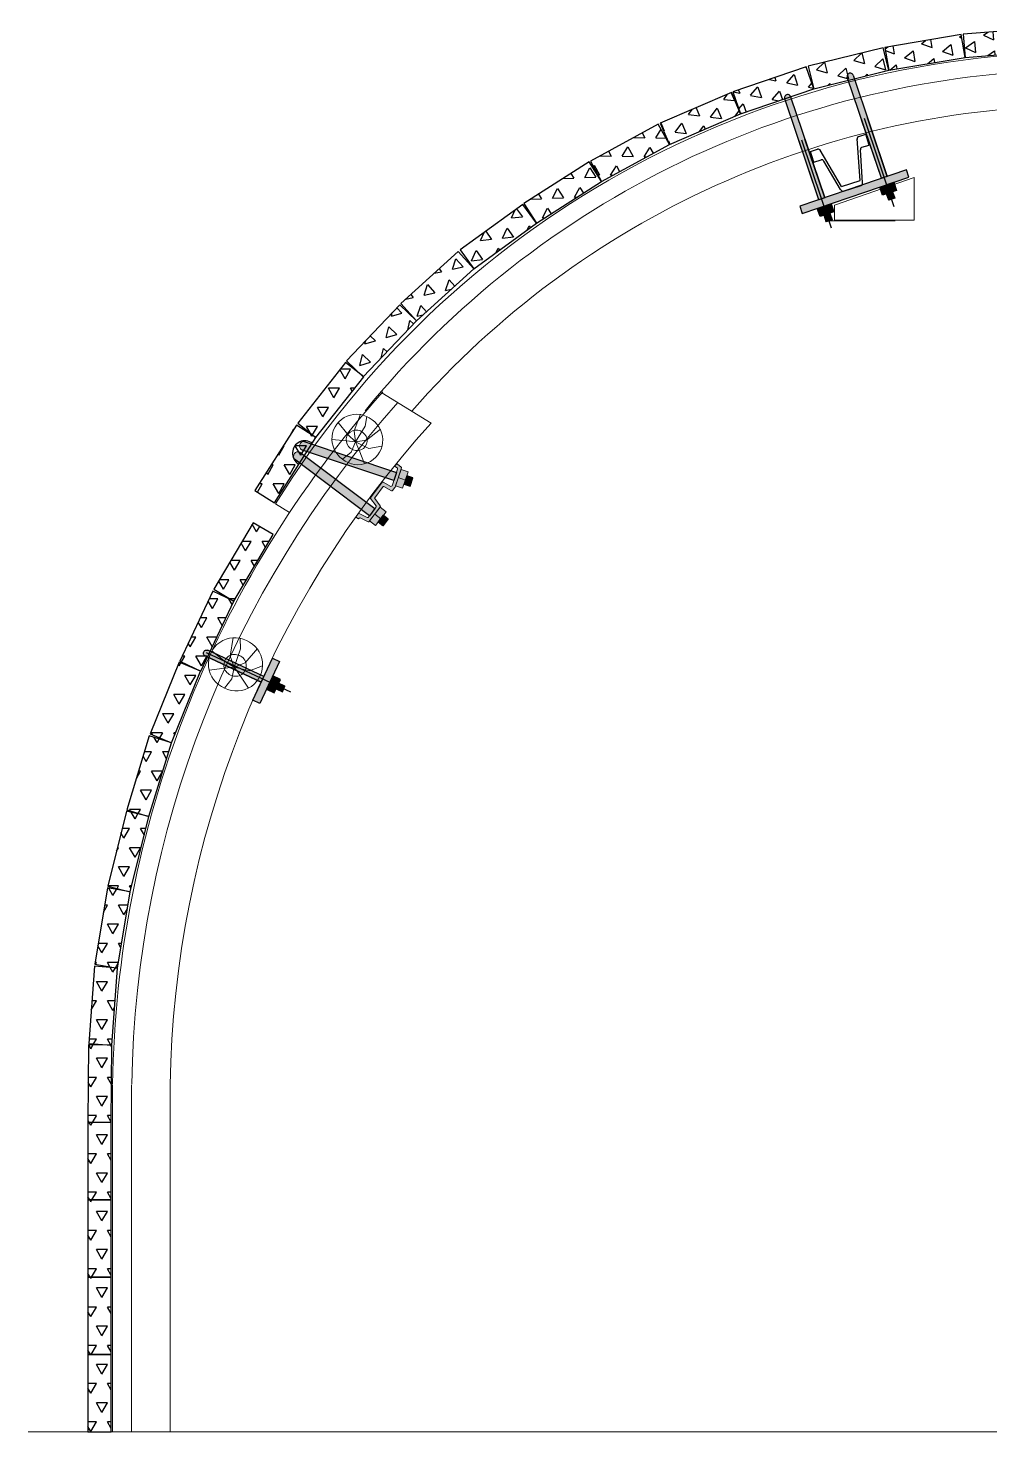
# Model space of a CAD drawing. Header units: millimetres. Extents: x -46762 to 217101, y -107409 to 31524.
# Drawn here: x 184251.1 to 184300.8, y -27831.6 to -27759 of the extents above; entities that cross this region are included whole.
import ezdxf

# ---------------------------------------------------------------- set-up
doc = ezdxf.new("R2010")
doc.units = ezdxf.units.MM
doc.layers.add('АП155', color=130, linetype='Continuous')
pattern_1 = [(120, (186654.622067439, -27572.19743148678), (0.5714997951628101, 0.9898669182628066), [0.5715, -0.5715]), (60.00000000000001, (186654.622067439, -27572.19743148678), (1.14299979516281, 1.182628070139913e-07), [0.5714999999999997, -0.5714999999999997]), (180, (186654.907817439, -27571.70249748679), (-0.5715000000000001, 0.9898667999999999), [0.5715000000000001, -0.5715000000000001])]

# ---------------------------------------------------------------- blocks, each defined once
blk = doc.blocks.new('пзска2')
h = blk.add_hatch(color=9)
edge = h.paths.add_edge_path()
edge.add_line((79387.98750919643, 12480.88038879467), (79626.61282625502, 12400.73938868508))
edge.add_line((79626.61282625502, 12400.73938868508), (79619.42709265536, 12379.46739037297))
edge.add_line((79619.42709265536, 12379.46739037297), (79380.50641894205, 12459.07713288825))
edge.add_arc((79388.0866276481, 12468.66130303135), 12.219487769909, 90.46476017502539, 231.6592020791473, ccw=False)
edge = h.paths.add_edge_path()
edge.add_line((79376.41128150029, 12453.27671080609), (79570.36676375166, 12307.02080642545))
edge.add_line((79570.36676375166, 12307.02080642545), (79556.43053562287, 12288.54982692463))
edge.add_line((79556.43053562287, 12288.54982692463), (79362.53888556157, 12434.86732976127))
edge.add_arc((79372.4885213633, 12441.80124308344), 12.12742373903379, 71.12758126217437, 214.8726875495767, ccw=False)
h = blk.add_hatch(color=9)
edge = h.paths.add_edge_path()
edge.add_arc((79627.66398735114, 12420.72381651853), 1.914105600024586, 52.96569549510618, 133.1878639533618)
edge.add_line((79626.35398748063, 12422.11941695804), (79622.81355695822, 12418.79614233415))
edge.add_arc((79624.12355682859, 12417.40054189431), 1.914105600024586, 133.1878639533618, 232.9656954951062)
edge.add_line((79622.97070427213, 12415.8725591618), (79628.84420245845, 12411.44104481605))
edge.add_arc((79627.69134990202, 12409.91306208345), 1.914105600024586, -18.6650954844352, 52.96569549510622, ccw=False)
edge.add_line((79629.5047839201, 12409.30047959075), (79614.98623600847, 12366.32107847746))
edge.add_arc((79612.22517342953, 12367.25527092905), 2.914821109766541, 257.45859269138043, 341.3069946315402, ccw=False)
edge.add_line((79611.59223424859, 12364.40999939622), (79591.76046854799, 12375.53003915623))
edge.add_arc((79590.82431692723, 12373.86048221169), 1.914105600024586, 60.71984011856469, 142.9656954951062)
edge.add_line((79589.29633419457, 12375.0133347681), (79559.30466016682, 12335.26257932364))
edge.add_arc((79560.83264289954, 12334.10972676726), 1.914105600024586, 142.9656954951062, 217.0077024047578)
edge.add_line((79559.30412506853, 12332.95758376856), (79573.74374478357, 12313.80091985691))
edge.add_arc((79572.21522695292, 12312.64877685838), 1.914105600024586, -37.03430450489378, 37.00770240475782, ccw=False)
edge.add_line((79573.74320968543, 12311.49592430188), (79553.3143543138, 12284.41966196534))
edge.add_arc((79551.78637158129, 12285.5725145218), 1.914105600024586, 243.75876048676588, 322.96569549510616, ccw=False)
edge.add_line((79550.94004681602, 12283.85567596226), (79530.18626878763, 12294.08636202247))
edge.add_arc((79529.28421841265, 12292.60412100991), 1.735146477547994, 58.67647690679077, 148.0479790627951)
edge.add_line((79527.81196128958, 12293.52237601954), (79522.58798516571, 12286.59855452305))
edge.add_arc((79524.1159678984, 12285.44570196656), 1.914105600024586, 142.9656954951062, 232.9656954951062)
edge.add_line((79522.96311534199, 12283.91771923393), (79526.78307217342, 12281.03558784272))
edge.add_arc((79527.93592472986, 12282.56357057532), 1.914105600024586, 232.9656954951062, 322.9656954951062)
edge.add_line((79529.46390746254, 12281.41071801892), (79530.39560312434, 12282.64558094673))
edge.add_arc((79531.92358585686, 12281.49272839027), 1.914105600024586, 63.75876048676588, 142.9656954951062, ccw=False)
edge.add_line((79532.76991062213, 12283.2095669499), (79553.5236886504, 12272.97888088954))
edge.add_arc((79554.44295332953, 12274.3886519282), 1.68300384172545, 236.8929700268868, 329.831485954733)
edge.add_line((79555.8979961485, 12273.54286689265), (79584.53142966857, 12311.49341984757))
edge.add_arc((79583.00344693588, 12312.646272404), 1.914105600024586, 322.9656954951062, 397.0077024047578)
edge.add_line((79584.53196476665, 12313.79841540256), (79570.09234505187, 12332.95507931418))
edge.add_arc((79571.62086288244, 12334.1072223128), 1.914105600024586, 142.9656954951062, 217.0077024047578, ccw=False)
edge.add_line((79570.09288014992, 12335.26007486929), (79591.64296116919, 12363.82240185412))
edge.add_arc((79593.17094390187, 12362.66954929769), 1.914105600024586, 60.71984011856472, 142.9656954951062, ccw=False)
edge.add_line((79594.10709552257, 12364.33910624214), (79613.93886122323, 12353.21906648218))
edge.add_arc((79614.87501284402, 12354.88862342658), 1.914105600024586, 240.7198401185647, 322.9656954951062)
edge.add_line((79616.40299557667, 12353.73577087015), (79622.41552269796, 12361.70473235566))
edge.add_arc((79620.88753996545, 12362.85758491213), 1.914105600024586, 322.9656954951062, 341.3349045155648)
edge.add_line((79622.70097398342, 12362.24500241931), (79639.65450114332, 12412.43269670682))
edge.add_arc((79637.84106712518, 12413.04527919958), 1.914105600024586, 341.3349045155648, 412.9656954951062)
edge.add_line((79638.99391968161, 12414.57326193209), (79628.81683990761, 12422.25179925104))
edge = h.paths.add_edge_path(flags=16)
edge.add_arc((79620.88753996545, 12362.85758491213), 1.914105600024586, 322.9656954951062, 341.3349045155648)
edge.add_arc((79620.88753996545, 12362.85758491213), 1.914105600024586, 322.9656954951062, 341.3349045155648)
edge = h.paths.add_edge_path(flags=17)
edge.add_arc((79620.88753996545, 12362.85758491213), 1.914105600024586, 322.9656954951062, 341.3349045155648)
for points in [[(79638.48391189406, 12408.21222226877), (79656.85667648932, 12401.91922041512), (79642.3228326132, 12359.90285361517), (79623.96931663199, 12366.25150191964)], [(79653.34273550026, 12391.76065295233), (79646.02476543353, 12370.60489283986), (79661.44509861642, 12365.46674914093), (79668.66776640742, 12386.61382562178)], [(79583.94558119617, 12310.33219509802), (79599.40411664211, 12298.57659927863), (79572.38519902097, 12263.26957749148), (79556.96244741342, 12275.07193390929)], [(79592.87698438467, 12290.04725683594), (79605.15206058545, 12280.79099684118), (79591.3095542854, 12262.22888473643), (79578.80820147251, 12271.66284811296)]]:
    blk.add_hatch(color=9).paths.add_polyline_path(points)
at = {"color": 7}
for points in [[(79376.41128150029, 12453.27671080609), (79570.36676375166, 12307.02080642545), (79556.43053562287, 12288.54982692463), (79362.53888556157, 12434.86732976127)], [(79626.61282625502, 12400.73938868508), (79619.42709265536, 12379.46739037297), (79380.50641894205, 12459.07713288825)], [(79387.98750919643, 12480.88038879467), (79626.61282625502, 12400.73938868508)], [(79653.34273550026, 12391.76065295233), (79646.02476543353, 12370.60489283986), (79661.44509861642, 12365.46674914093), (79668.66776640742, 12386.61382562178), (79653.34273550026, 12391.76065295233)], [(79592.87698438467, 12290.04725683594), (79605.15206058545, 12280.79099684118), (79591.3095542854, 12262.22888473643), (79578.80820147251, 12271.66284811296), (79592.87698438467, 12290.04725683594)]]:
    blk.add_lwpolyline(points, dxfattribs=at)
at = {"color": 9, "linetype": 'ByBlock', "lineweight": 30}
blk.add_arc((79389.55610634592, 12450.26644457345), 32.10477288046426, 52.17423131706771, 238.6491880507332, dxfattribs=at)
at = {"layer": 'АП155', "color": 7, "lineweight": 9}
for p, q in [((79622.81355695822, 12418.79614233415), (79626.35398748063, 12422.11941695804)), ((79622.97070427213, 12415.8725591618), (79628.84420245845, 12411.44104481605)), ((79628.81683990761, 12422.25179925104), (79638.99391968161, 12414.57326193209)), ((79629.5047839201, 12409.30047959075), (79614.98623600847, 12366.32107847746)), ((79639.65450114332, 12412.43269670682), (79622.70097398342, 12362.24500241931)), ((79623.96931663199, 12366.25150191964), (79638.48391189406, 12408.21222226877)), ((79649.58975455136, 12380.91103701509), (79631.22661426303, 12387.23186209419)), ((79638.48391189406, 12408.21222226877), (79656.85667648932, 12401.91922041512)), ((79656.85667648932, 12401.91922041512), (79642.3228326132, 12359.90285361517)), ((79668.66776640742, 12386.61382562178), (79653.34273550019, 12391.76065295236)), ((79661.44509861642, 12365.46674914093), (79668.66776640742, 12386.61382562178)), ((79559.30466016682, 12335.26257932364), (79589.29633419457, 12375.0133347681)), ((79570.09288014992, 12335.26007486929), (79591.64296116919, 12363.82240185412)), ((79611.59223424859, 12364.40999939622), (79591.76046854799, 12375.53003915623)), ((79613.93886122323, 12353.21906648218), (79594.10709552257, 12364.33910624214)), ((79622.41552269796, 12361.70473235566), (79616.40299557667, 12353.73577087015)), ((79642.3228326132, 12359.90285361517), (79623.96931663199, 12366.25150191964)), ((79646.02476543354, 12370.60489283985), (79661.44509861642, 12365.46674914093)), ((79553.3143543138, 12284.41966196534), (79573.74320968543, 12311.49592430188)), ((79555.8979961485, 12273.54286689265), (79584.53142966857, 12311.49341984757)), ((79556.96244741342, 12275.07193390929), (79583.94558119617, 12310.33219509802)), ((79573.74374478357, 12313.80091985691), (79559.30412506853, 12332.95758376856)), ((79584.53196476665, 12313.79841540256), (79570.09234505187, 12332.95507931418)), ((79581.66704094349, 12307.69697902192), (79581.66704094349, 12307.69697902192)), ((79583.94558119617, 12310.33219509802), (79599.40411664211, 12298.57659927863)), ((79522.58798516571, 12286.59855452305), (79527.81196128958, 12293.52237601954)), ((79522.96311534199, 12283.91771923393), (79526.78307217342, 12281.03558784272)), ((79529.46390746254, 12281.41071801892), (79530.39560312434, 12282.64558094673)), ((79530.18626878763, 12294.08636202247), (79550.94004681602, 12283.85567596226)), ((79532.76991062213, 12283.2095669499), (79553.5236886504, 12272.97888088954)), ((79572.38519902097, 12263.26957749148), (79556.96244741342, 12275.07193390929)), ((79559.51661648304, 12278.33896102992), (79559.51661648304, 12278.33896102992)), ((79570.45401430462, 12292.7020645036), (79585.89465783161, 12280.92308838508)), ((79599.40411664211, 12298.57659927863), (79572.38519902097, 12263.26957749148)), ((79578.80820147251, 12271.66284811296), (79591.3095542854, 12262.22888473643)), ((79591.3095542854, 12262.22888473643), (79605.15206058545, 12280.79099684118)), ((79605.15206058545, 12280.79099684118), (79592.87698438467, 12290.04725683594))]:
    blk.add_line(p, q, dxfattribs=at)
for centre, radius, start, end in [((79372.4885213633, 12441.80124308344), 12.12742373903379, 71.12758126217444, 214.8726875495767), ((79388.0866276481, 12468.66130303135), 12.219487769909, 90.46476017502546, 231.6592020791473), ((79624.12355682859, 12417.40054189431), 1.914105600024586, 133.1878639533618, 232.9656954951062), ((79627.66398735114, 12420.72381651853), 1.914105600024586, 52.96569549510618, 133.1878639533618), ((79637.84106712518, 12413.04527919958), 1.914105600024586, 341.3349045155648, 52.96569549510618), ((79627.69134990202, 12409.91306208345), 1.914105600024586, 341.3349045155648, 52.96569549510618), ((79590.82431692723, 12373.86048221169), 1.914105600024586, 60.71984011856469, 142.9656954951062), ((79593.17094390187, 12362.66954929769), 1.914105600024586, 60.71984011856469, 142.9656954951062), ((79612.22517342953, 12367.25527092905), 2.914821109766541, 257.4585926913804, 341.3069946315402), ((79614.87501284402, 12354.88862342658), 1.914105600024586, 240.7198401185647, 322.9656954951062), ((79620.88753996545, 12362.85758491213), 1.914105600024586, 322.9656954951062, 341.3349045155648), ((79620.88753996545, 12362.85758491213), 1.914105600024586, 322.9656954951062, 341.3349045155648), ((79620.88753996545, 12362.85758491213), 1.914105600024586, 322.9656954951062, 341.3349045155648), ((79620.88753996545, 12362.85758491213), 1.914105600024586, 322.9656954951062, 341.3349045155648), ((79560.83264289954, 12334.10972676726), 1.914105600024586, 142.9656954951062, 217.0077024047578), ((79571.62086288244, 12334.1072223128), 1.914105600024586, 142.9656954951062, 217.0077024047578), ((79572.21522695292, 12312.64877685838), 1.914105600024586, 322.9656954951062, 37.00770240475778), ((79583.00344693588, 12312.646272404), 1.914105600024586, 322.9656954951062, 37.00770240475778), ((79524.1159678984, 12285.44570196656), 1.914105600024586, 142.9656954951062, 232.9656954951062), ((79527.93592472986, 12282.56357057532), 1.914105600024586, 232.9656954951062, 322.9656954951062), ((79529.28421841265, 12292.60412100991), 1.735146477547994, 58.67647690679077, 148.0479790627951), ((79531.92358585686, 12281.49272839027), 1.914105600024586, 63.75876048676592, 142.9656954951062), ((79551.78637158129, 12285.5725145218), 1.914105600024586, 243.7587604867659, 322.9656954951062), ((79554.44295332953, 12274.3886519282), 1.68300384172545, 236.8929700268868, 329.831485954733)]:
    blk.add_arc(centre, radius, start, end, dxfattribs=at)
blk = doc.blocks.new('ск16')
h = blk.add_hatch(color=9)
edge = h.paths.add_edge_path()
edge.add_line((76510.91213818084, 28276.66980265561), (76510.91213818084, 28116.66980265561))
edge.add_line((76510.91213818084, 28116.66980265561), (76494.91213818084, 28116.66980265561))
edge.add_line((76494.91213818084, 28116.66980265561), (76494.91213818084, 28276.66980265561))
edge.add_arc((76502.91213818084, 28276.66980265561), 8, 0, 180, ccw=False)
for points in [[(76562.91213818084, 28116.66980265561), (76442.91213818084, 28116.66980265561), (76442.91213818084, 28096.66980265561), (76562.91213818084, 28096.66980265561)], [(76521.91213818084, 28096.66980265561), (76521.91213818084, 28074.66980265561), (76483.91213818084, 28074.66980265561), (76483.91213818084, 28096.66980265561)], [(76494.91213818084, 28074.66980265561), (76510.91213818084, 28074.66980265561), (76510.91213818084, 28056.66980265561), (76494.91213818084, 28056.66980265561)]]:
    blk.add_hatch(color=9).paths.add_polyline_path(points)
at = {"color": 7}
for p, q in [((76494.91213818084, 28116.66980265561), (76494.91213818084, 28276.66980265561)), ((76510.91213818084, 28116.66980265561), (76510.91213818084, 28276.66980265561)), ((76442.91213818084, 28116.66980265561), (76442.91213818084, 28096.66980265561)), ((76562.91213818084, 28116.66980265561), (76442.91213818084, 28116.66980265561)), ((76442.91213818084, 28096.66980265561), (76562.91213818084, 28096.66980265561)), ((76562.91213818084, 28096.66980265561), (76562.91213818084, 28116.66980265561)), ((76494.91213818084, 28074.66980265561), (76494.91213818084, 28056.66980265561)), ((76510.91213818084, 28074.66980265561), (76510.91213818084, 28056.66980265561))]:
    blk.add_line(p, q, dxfattribs=at)
for points in [[(76510.91213818084, 28276.66980265561), (76510.91213818084, 28116.66980265561), (76494.91213818084, 28116.66980265561), (76494.91213818084, 28276.66980265561)], [(76502.91213818084, 28096.66980265561), (76521.91213818084, 28096.66980265561), (76521.91213818084, 28074.66980265561), (76483.91213818084, 28074.66980265561), (76483.91213818084, 28096.66980265561), (76521.91213818084, 28096.66980265561)], [(76521.91213818084, 28096.66980265561), (76521.91213818084, 28074.66980265561), (76483.91213818084, 28074.66980265561), (76483.91213818084, 28096.66980265561), (76521.91213818084, 28096.66980265561)], [(76494.91213818084, 28074.66980265561), (76510.91213818084, 28074.66980265561), (76510.91213818084, 28056.66980265561), (76494.91213818084, 28056.66980265561), (76494.91213818084, 28074.66980265561)]]:
    blk.add_lwpolyline(points, dxfattribs=at)
blk.add_arc((76502.91213818084, 28276.66980265561), 8, 0, 180, dxfattribs=at)

msp = doc.modelspace()

# ---------------------------------------------------------------- hatches: boundary and pattern name
h = msp.add_hatch()
h.set_pattern_fill('TRIANG', scale=0.12, angle=-85.43214545532969, style=0)
h.set_pattern_definition([(334.5678545446703, (181956.9012692473, -27572.19743148678), (0.9412087626171862, 0.6485172294664691), [0.5715000000000001, -0.5715000000000001]), (34.56785454467032, (181956.9012692473, -27572.19743148678), (-0.09102801420127087, 1.139369313424235), [0.5715000000000001, -0.5715000000000001]), (274.5678545446704, (181957.3718741596, -27571.87317272688), (1.032236776818457, -0.4908520839577662), [0.5714999999999998, -0.5714999999999998])])
h.paths.add_polyline_path([(184303.4198981785, -27758.96805841136), (184299.4326033117, -27759.28661711092), (184299.5281709216, -27760.48280557097), (184303.5154657884, -27760.1642468714)])
h = msp.add_hatch()
h.set_pattern_fill('TRIANG', scale=0.12, angle=-80.4369529752854, style=0)
h.set_pattern_definition([(339.5630470247146, (181956.9012692473, -27572.19743148678), (0.8811662663412153, 0.7280072409011618), [0.5715000000000001, -0.5715000000000001]), (39.5630470247146, (181956.9012692473, -27572.19743148678), (-0.1898896315888158, 1.127115992059958), [0.5715000000000001, -0.5715000000000001]), (279.5630470247146, (181957.3418528968, -27571.83342767548), (1.071055897930032, -0.3991087511587964), [0.5715000000000001, -0.5715000000000001])])
h.paths.add_polyline_path([(184299.3288090065, -27759.29946653477), (184295.3843954478, -27759.96399770621), (184295.5837547992, -27761.14732177382), (184299.5281683579, -27760.48279060239)])
h = msp.add_hatch()
h.set_pattern_fill('TRIANG', scale=0.12, angle=-76.10566496756907, style=0)
h.set_pattern_definition([(343.8943350324309, (181956.9012692473, -27572.19743148678), (0.8236682131000024, 0.7924766283436308), [0.5714999999999997, -0.5714999999999997]), (43.89433503243092, (181956.9012692473, -27572.19743148678), (-0.2744707855010218, 1.109555911006152), [0.5714999999999998, -0.5714999999999998]), (283.8943350324309, (181957.3131038543, -27571.80119294331), (1.098138998601024, -0.3170792826625213), [0.5715000000000001, -0.5715000000000001])])
h.paths.add_polyline_path([(184295.2955927201, -27759.98241878316), (184291.4126318051, -27760.94294704035), (184291.7007902823, -27762.10783531484), (184295.5837511973, -27761.14730705765)])
h = msp.add_hatch()
h.set_pattern_fill('TRIANG', scale=0.12, angle=-71.0301074187318, style=0)
h.set_pattern_definition([(348.9698925812683, (181956.9012692473, -27572.19743148678), (0.7503286122157519, 0.8622386592078921), [0.5715000000000001, -0.5715000000000001]), (48.9698925812682, (181956.9012692473, -27572.19743148678), (-0.3715562768911916, 1.08092296896911), [0.5715000000000001, -0.5715000000000001]), (288.9698925812682, (181957.2764340316, -27571.7663118845), (1.121884889106944, -0.2186843097612181), [0.5715000000000001, -0.5715000000000001])])
h.paths.add_polyline_path([(184291.3106984842, -27760.97299409418), (184287.5279403942, -27762.27327915216), (184287.9180259116, -27763.40810657918), (184291.7007840016, -27762.1078215212)])
h = msp.add_hatch(color=9)
edge = h.paths.add_edge_path()
edge.add_line((184293.740678579, -27761.4098004891), (184295.5064296673, -27766.63523028892))
edge.add_line((184295.5064296673, -27766.63523028892), (184295.2032702779, -27766.73767239269))
edge.add_line((184295.2032702779, -27766.73767239269), (184293.4380538108, -27761.51382471028))
edge.add_arc((184293.5882660376, -27761.45861204869), 0.160037967687407, 17.75815618679752, 200.1816289821103, ccw=False)
h = msp.add_hatch()
h.set_pattern_fill('TRIANG', scale=0.12, angle=-66.80802172686069, style=0)
h.set_pattern_definition([(353.1919782731393, (181956.9012692473, -27572.19743148678), (0.6848120764633505, 0.9151398536137489), [0.5715000000000001, -0.5715000000000001]), (53.19197827313932, (181956.9012692473, -27572.19743148678), (-0.4501283230134036, 1.050634581842508), [0.5715000000000001, -0.5715000000000001]), (293.1919782731393, (181957.2436757424, -27571.73986125283), (1.134940399476754, -0.1354947282287585), [0.5715000000000001, -0.5715000000000001])])
h.paths.add_polyline_path([(184287.4454437827, -27762.30506419752), (184283.7686818455, -27763.88031708427), (184284.2412577115, -27764.98334566542), (184287.9180196487, -27763.40809277868)])
h = msp.add_hatch(color=9)
edge = h.paths.add_edge_path()
edge.add_line((184290.5056179594, -27762.51864783086), (184292.2713690478, -27767.74407763068))
edge.add_line((184292.2713690478, -27767.74407763068), (184291.9682096584, -27767.84651973445))
edge.add_line((184291.9682096584, -27767.84651973445), (184290.2029931912, -27762.62267205204))
edge.add_arc((184290.3532054181, -27762.56745939044), 0.160037967687407, 17.75815618679752, 200.1816289821103, ccw=False)
h = msp.add_hatch()
h.set_pattern_fill('TRIANG', scale=0.12, angle=-61.37421130519656, style=0)
h.set_pattern_definition([(358.6257886948034, (181956.9012692473, -27572.19743148678), (0.5950748241089845, 0.975876265442449), [0.5714999999999998, -0.5714999999999998]), (58.62578869480343, (181956.9012692473, -27572.19743148678), (-0.5475962247689544, 1.003288047552162), [0.5715000000000001, -0.5715000000000001]), (298.6257886948034, (181957.198807085, -27571.70949300504), (1.142671048877939, -0.02741178210971263), [0.5715000000000001, -0.5715000000000001])])
h.paths.add_polyline_path([(184283.6663460892, -27763.93001143155), (184280.1552763755, -27765.84635938155), (184280.7301807605, -27766.89968029566), (184284.2412504742, -27764.98333234567)])
h = msp.add_hatch()
h.set_pattern_fill('TRIANG', scale=0.12, angle=-57.3937748610064, style=0)
h.set_pattern_definition([(2.606225138993598, (181956.9012692473, -27572.19743148678), (0.5258981074142279, 1.014829893312359), [0.5715000000000001, -0.5715000000000001]), (62.6062251389936, (181956.9012692473, -27572.19743148678), (-0.6159194144212398, 0.9628560674790584), [0.5714999999999998, -0.5714999999999998]), (302.6062251389936, (181957.1642187015, -27571.6900161624), (1.141817521835468, 0.05197382583330026), [0.5715000000000001, -0.5715000000000001])])
h.paths.add_polyline_path([(184280.0835468376, -27765.88880712878), (184276.7139714174, -27768.04425638311), (184277.3606061937, -27769.05512900915), (184280.7301816138, -27766.89967975482)])
for points in [[(184294.2180022624, -27767.07060922992), (184290.9829416429, -27768.17945657168), (184291.1109942726, -27768.55840580842), (184294.3460548921, -27767.44955846666), (184296.6197503126, -27766.68124268843), (184296.4916976829, -27766.30229345169)], [(184295.8429043772, -27766.94375057933), (184295.9837622699, -27767.36059473974), (184295.2637587201, -27767.60389473618), (184295.1229008274, -27767.18705057577)], [(184295.4721808003, -27767.53346578984), (184295.7753401897, -27767.43102368608), (184295.8905875564, -27767.77207799914), (184295.5874281671, -27767.87452010291)], [(184292.6078437577, -27768.05259792109), (184292.7487016504, -27768.4694420815), (184292.0286981006, -27768.71274207794), (184291.8878402079, -27768.29589791753)], [(184292.2371201808, -27768.6423131316), (184292.5402795702, -27768.53987102784), (184292.6555269369, -27768.88092534091), (184292.3523675475, -27768.98336744467)]]:
    msp.add_hatch(color=9).paths.add_polyline_path(points)
h = msp.add_hatch()
h.set_pattern_fill('TRIANG', scale=0.12, angle=-53.93588974515075, style=0)
h.set_pattern_definition([(6.064110254849244, (181956.9012692473, -27572.19743148678), (0.4637313449037692, 1.044701761985679), [0.5715000000000001, -0.5715000000000001]), (66.06411025484924, (181956.9012692473, -27572.19743148678), (-0.672872592806077, 0.923954006210627), [0.5714999999999998, -0.5714999999999998]), (306.0641102548493, (181957.1331352967, -27571.6750802046), (1.136603937709846, 0.1207477557750517), [0.5715000000000001, -0.5715000000000001])])
h.paths.add_polyline_path([(184276.6541780942, -27768.08509850026), (184273.420742916, -27770.43985898667), (184274.1271710619, -27771.40988954013), (184277.3606062401, -27769.05512905373)])
h = msp.add_hatch()
h.set_pattern_fill('TRIANG', scale=0.12, angle=-47.72860218860951, style=0)
h.set_pattern_definition([(12.2713978113905, (181956.9012692473, -27572.19743148678), (0.3480533730843676, 1.088718228572864), [0.5715000000000001, -0.5715000000000001]), (72.27139781139049, (181956.9012692473, -27572.19743148678), (-0.768830956965109, 0.8457821772503573), [0.5715000000000001, -0.5715000000000001]), (312.2713978113905, (181957.0752962652, -27571.6530719329), (1.116884330049477, 0.2429360513225064), [0.5714999999999998, -0.5714999999999998])])
h.paths.add_polyline_path([(184273.3199992271, -27770.52192918372), (184270.3601313381, -27773.21250200002), (184271.167303183, -27774.10046236671), (184274.127171072, -27771.40988955041)])
h = msp.add_hatch()
h.set_pattern_fill('TRIANG', scale=0.12, angle=-43.60454229288273, style=0)
h.set_pattern_definition([(16.39545770711728, (181956.9012692473, -27572.19743148678), (0.2688555751641944, 1.110929885926817), [0.5715000000000001, -0.5715000000000001]), (76.39545770711726, (181956.9012692473, -27572.19743148678), (-0.8276657154538745, 0.7883007010046776), [0.5714999999999998, -0.5714999999999998]), (316.3954577071173, (181957.0356973337, -27571.64196608153), (1.096521290618069, 0.3226291849221394), [0.5715000000000001, -0.5715000000000001])])
h.paths.add_polyline_path([(184270.2983625593, -27773.27285002283), (184267.5396547495, -27776.16931877294), (184268.4085953745, -27776.99693111586), (184271.1673031843, -27774.10046236576)])
h = msp.add_hatch()
h.set_pattern_fill('TRIANG', scale=0.12, style=0)
h.set_pattern_definition(pattern_1)
h.paths.add_polyline_path([(184267.4878779507, -27776.25620819224), (184265.0188015405, -27779.40321656216), (184265.9629040514, -27780.14393948524), (184268.4319804617, -27776.99693111532)])
h = msp.add_hatch()
h.set_pattern_fill('TRIANG', scale=0.12, style=0)
h.set_pattern_definition(pattern_1)
h.paths.add_polyline_path([(184264.9508328977, -27779.49918218204), (184262.8016418908, -27782.87275269647), (184263.8137130452, -27783.51750999854), (184265.9629040521, -27780.14393948411)])
h = msp.add_hatch()
h.set_pattern_fill('TRIANG', scale=0.12, style=0)
h.set_pattern_definition(pattern_1)
h.paths.add_polyline_path([(184262.7173067399, -27784.54612610424), (184260.6834644154, -27787.99046717321), (184261.7167667361, -27788.60061987054), (184263.7506090605, -27785.15627880157)])
h = msp.add_hatch()
h.set_pattern_fill('TRIANG', scale=0.12, style=0)
h.set_pattern_definition(pattern_1)
h.paths.add_polyline_path([(184260.6311025951, -27788.08642379404), (184258.9182240435, -27791.70112254598), (184260.0026336691, -27792.21498611147), (184261.7155122207, -27788.60028735953)])
h = msp.add_hatch()
h.set_pattern_fill('TRIANG', scale=0.12, style=0)
h.set_pattern_definition(pattern_1)
h.paths.add_polyline_path([(184258.8895096505, -27791.76332469364), (184257.384695903, -27795.46947304272), (184258.4965404078, -27795.92091716696), (184260.0013541553, -27792.21476881789)])
h = msp.add_hatch()
h.set_pattern_fill('TRIANG', scale=0.12, style=0)
h.set_pattern_definition(pattern_1)
h.paths.add_polyline_path([(184257.3474085195, -27795.5708321618), (184256.1809394064, -27799.39697248964), (184257.3287815048, -27799.74691322355), (184258.4952506179, -27795.92077289571)])
h = msp.add_hatch()
h.set_pattern_fill('TRIANG', scale=0.12, style=0)
h.set_pattern_definition(pattern_1)
h.paths.add_polyline_path([(184256.1629180445, -27799.45742672113), (184255.1980565406, -27803.33931315407), (184256.3626224704, -27803.62877160525), (184257.3274839744, -27799.74688517231)])
h = msp.add_hatch()
h.set_pattern_fill('TRIANG', scale=0.12, style=0)
h.set_pattern_definition(pattern_1)
h.paths.add_polyline_path([(184255.1776821145, -27803.43258030164), (184254.5243488956, -27807.3788640858), (184255.7082340309, -27807.57486405146), (184256.3615672498, -27803.6285802673)])
h = msp.add_hatch()
h.set_pattern_fill('TRIANG', scale=0.12, style=0)
h.set_pattern_definition(pattern_1)
h.paths.add_polyline_path([(184254.511256335, -27807.48538468676), (184254.2123017269, -27811.47419730988), (184255.4089455139, -27811.5638836923), (184255.707900122, -27807.57507106919)])
h = msp.add_hatch()
h.set_pattern_fill('TRIANG', scale=0.12, style=0)
h.set_pattern_definition(pattern_1)
h.paths.add_polyline_path([(184254.2088651913, -27811.55375784416), (184254.1764972158, -27815.55362688128), (184255.3764579269, -27815.56333727394), (184255.4088259024, -27811.56346823682)])
h = msp.add_hatch()
h.set_pattern_fill('TRIANG', scale=0.12, style=0)
h.set_pattern_definition(pattern_1)
h.paths.add_polyline_path([(184254.1764680471, -27815.56333655757), (184254.1764680471, -27819.56333655757), (184255.3764680471, -27819.56333655757), (184255.3764680471, -27815.56333655757)])
h = msp.add_hatch()
h.set_pattern_fill('TRIANG', scale=0.12, style=0)
h.set_pattern_definition(pattern_1)
h.paths.add_polyline_path([(184254.1764680471, -27819.56333655757), (184254.1764680471, -27823.56333655757), (184255.3764680471, -27823.56333655757), (184255.3764680471, -27819.56333655757)])
h = msp.add_hatch()
h.set_pattern_fill('TRIANG', scale=0.12, style=0)
h.set_pattern_definition(pattern_1)
h.paths.add_polyline_path([(184254.1764680471, -27823.56333655757), (184254.1764680471, -27827.56333655757), (184255.3764680471, -27827.56333655757), (184255.3764680471, -27823.56333655757)])
h = msp.add_hatch()
h.set_pattern_fill('TRIANG', scale=0.12, style=0)
h.set_pattern_definition(pattern_1)
h.paths.add_polyline_path([(184254.1764680471, -27827.56333655757), (184254.1764680471, -27831.56333655757), (184255.3764680471, -27831.56333655757), (184255.3764680471, -27827.56333655757)])

# ---------------------------------------------------------------- linework, layer by layer
at = {"color": 7}
for p, q in [((184295.2032702779, -27766.73767239269), (184294.1788492403, -27763.70607849877)), ((184295.8640540478, -27768.20386980119), (184294.3242805304, -27763.64718087938)), ((184295.5064296673, -27766.63523028892), (184294.4820086297, -27763.603636395)), ((184292.6289934283, -27769.31271714295), (184291.0892199108, -27764.75602822115)), ((184292.2713690478, -27767.74407763068), (184291.2469480101, -27764.71248373677)), ((184294.5653696654, -27765.01532916931), (184294.3935493366, -27764.46136366982)), ((184291.9682096584, -27767.84651973445), (184290.9437886208, -27764.81492584053)), ((184291.7095820043, -27765.90109258834), (184291.5377616755, -27765.34712708885)), ((184296.4916976829, -27766.30229345169), (184294.2180022624, -27767.07060922992)), ((184294.3460548921, -27767.44955846666), (184296.6197503126, -27766.68124268843)), ((184296.6197503126, -27766.68124268843), (184296.4916976829, -27766.30229345169)), ((184294.2180022624, -27767.07060922992), (184290.9829416429, -27768.17945657168)), ((184291.1109942726, -27768.55840580842), (184294.3460548921, -27767.44955846666)), ((184295.4721808003, -27767.53346578984), (184295.5874281671, -27767.87452010291)), ((184295.7753401897, -27767.43102368608), (184295.8905875564, -27767.77207799914)), ((184290.9829416429, -27768.17945657168), (184291.1109942726, -27768.55840580842)), ((184292.2371201808, -27768.6423131316), (184292.3523675475, -27768.98336744467)), ((184292.5402795702, -27768.53987102784), (184292.6555269369, -27768.88092534091)), ((184264.6586182723, -27793.31186886215), (184260.2979247776, -27791.28241852754))]:
    msp.add_line(p, q, dxfattribs=at)
for p, q in [((184294.1006749303, -27766.8555954009), (184293.9464605553, -27764.6971008036)), ((184294.0306064232, -27764.57393560936), (184294.3935493366, -27764.46136366982)), ((184291.5377616755, -27765.34712708885), (184291.9007045889, -27765.23455514931)), ((184293.1341006449, -27767.15539225042), (184292.0397791252, -27765.28848534017)), ((184294.2271538535, -27766.96294567791), (184294.1174373949, -27765.2589614354)), ((184294.1833244933, -27765.13382594777), (184294.5653696654, -27765.01532916931)), ((184291.7095820043, -27765.90109258834), (184292.0916271763, -27765.78259580987)), ((184293.0905694666, -27767.31547359385), (184292.2167626639, -27765.84848290827)), ((184293.1341006449, -27767.15539225042), (184294.1006749303, -27766.8555954009)), ((184293.2407320518, -27767.39453811193), (184294.1480893354, -27767.11310826307))]:
    msp.add_line(p, q)
at = {"color": 7, "lineweight": 15}
msp.add_line((184295.9050847626, -27768.94066059899), (184292.3210675458, -27768.94066059899), dxfattribs=at)
at = {"color": 7, "linetype": 'ByBlock', "lineweight": 9}
for p, q in [((184271.9157209471, -27779.3922986799), (184269.3705965492, -27777.8337270053)), ((184267.9345437507, -27779.79581399867), (184268.2727160726, -27778.93946095858)), ((184268.0159442051, -27780.36098019623), (184267.9345437507, -27779.79581399867)), ((184268.5809678994, -27780.27954127433), (184269.3071567303, -27779.71354584098)), ((184266.788394963, -27780.24933805163), (184267.5475311562, -27780.31306732021)), ((184267.5475311562, -27780.31306732021), (184268.0159442051, -27780.36098019623)), ((184268.0157907034, -27780.36086532896), (184268.5809678994, -27780.27954127433)), ((184268.1938853863, -27780.7967422749), (184268.0157907034, -27780.36086532896)), ((184268.4691598161, -27781.50707541343), (184268.1938853863, -27780.7967422749)), ((184264.6012357711, -27784.01436310626), (184263.8769042291, -27783.57080025911)), ((184261.5293427391, -27791.44276690339), (184261.6889355312, -27790.47622197064)), ((184262.0667526528, -27791.06930270267), (184262.052670514, -27790.52677761862)), ((184260.5803382016, -27791.1777204), (184261.2420665998, -27791.70638113016)), ((184261.7408065997, -27792.01231964934), (184261.5293427391, -27791.44276690339)), ((184261.7406883739, -27792.01233276997), (184262.0667526528, -27791.06930270267)), ((184262.3102025008, -27791.8008477518), (184262.9385068644, -27791.04924107741)), ((184260.4390139029, -27792.1716173835), (184261.2428716308, -27792.06758018858)), ((184261.2420665998, -27791.70638113016), (184261.7407563968, -27792.01218443382)), ((184261.2428716308, -27792.06758018858), (184261.7408065997, -27792.01231964934)), ((184261.6203412684, -27792.62322125647), (184261.7406883739, -27792.01233276997)), ((184261.7406211745, -27792.01223461844), (184262.3102025008, -27791.8008477518)), ((184262.0236469331, -27792.4256223062), (184261.7406211745, -27792.01223461844)), ((184261.7407563968, -27792.01218443382), (184262.5268254168, -27792.21282945617)), ((184262.5268254168, -27792.21282945617), (184263.2074520774, -27791.94809247637)), ((184261.24125815, -27793.10143029457), (184261.6203412684, -27792.62322125647)), ((184262.4693242576, -27793.10266197048), (184262.0236469331, -27792.4256223062)), ((184255.4364680471, -27831.56333655757), (184255.4364680471, -27813.61859655758)), ((184256.4333980471, -27831.56333655757), (184256.4333980471, -27813.61859655758)), ((184258.4272580471, -27831.56333655757), (184258.4272580471, -27813.61859655758)), ((184365.5577036392, -27831.56333655757), (184251.078532673, -27831.56333655757)), ((184252.4061486392, -27831.56333655757), (184362.0626381721, -27831.56333655757))]:
    msp.add_line(p, q, dxfattribs=at)
at = {"color": 7}
for points in [[(184303.4198981785, -27758.96805841136), (184299.4326033117, -27759.28661711092), (184299.5281709216, -27760.48280557097), (184303.5154657884, -27760.1642468714), (184303.4198981785, -27758.96805841136)], [(184299.3288090065, -27759.29946653477), (184295.3843954478, -27759.96399770621), (184295.5837547992, -27761.14732177382), (184299.5281683579, -27760.48279060239), (184299.3288090065, -27759.29946653477)], [(184295.2955927201, -27759.98241878316), (184291.4126318051, -27760.94294704035), (184291.7007902823, -27762.10783531484), (184295.5837511973, -27761.14730705765), (184295.2955927201, -27759.98241878316)], [(184291.3106984842, -27760.97299409418), (184287.5279403942, -27762.27327915216), (184287.9180259116, -27763.40810657918), (184291.7007840016, -27762.1078215212), (184291.3106984842, -27760.97299409418)], [(184293.740678579, -27761.4098004891), (184295.5064296673, -27766.63523028892), (184295.2032702779, -27766.73767239269), (184293.4380538108, -27761.51382471028)], [(184287.4454437827, -27762.30506419752), (184283.7686818455, -27763.88031708427), (184284.2412577115, -27764.98334566542), (184287.9180196487, -27763.40809277868), (184287.4454437827, -27762.30506419752)], [(184290.5056179594, -27762.51864783086), (184292.2713690478, -27767.74407763068), (184291.9682096584, -27767.84651973445), (184290.2029931912, -27762.62267205204)], [(184283.6663460892, -27763.93001143155), (184280.1552763755, -27765.84635938155), (184280.7301807605, -27766.89968029566), (184284.2412504742, -27764.98333234567), (184283.6663460892, -27763.93001143155)], [(184280.0835468376, -27765.88880712878), (184276.7139714174, -27768.04425638311), (184277.3606061937, -27769.05512900915), (184280.7301816138, -27766.89967975482), (184280.0835468376, -27765.88880712878)], [(184295.4829026023, -27767.06540057755), (184295.8429043772, -27766.94375057933), (184295.9837622699, -27767.36059473974), (184295.2637587201, -27767.60389473618), (184295.1229008274, -27767.18705057577), (184295.8429043772, -27766.94375057933)], [(184295.8429043772, -27766.94375057933), (184295.9837622699, -27767.36059473974), (184295.2637587201, -27767.60389473618), (184295.1229008274, -27767.18705057577), (184295.8429043772, -27766.94375057933)], [(184295.4721808003, -27767.53346578984), (184295.7753401897, -27767.43102368608), (184295.8905875564, -27767.77207799914), (184295.5874281671, -27767.87452010291), (184295.4721808003, -27767.53346578984)], [(184276.6541780942, -27768.08509850026), (184273.420742916, -27770.43985898667), (184274.1271710619, -27771.40988954013), (184277.3606062401, -27769.05512905373), (184276.6541780942, -27768.08509850026)], [(184292.2478419828, -27768.17424791931), (184292.6078437577, -27768.05259792109), (184292.7487016504, -27768.4694420815), (184292.0286981006, -27768.71274207794), (184291.8878402079, -27768.29589791753), (184292.6078437577, -27768.05259792109)], [(184292.6078437577, -27768.05259792109), (184292.7487016504, -27768.4694420815), (184292.0286981006, -27768.71274207794), (184291.8878402079, -27768.29589791753), (184292.6078437577, -27768.05259792109)], [(184292.2371201808, -27768.6423131316), (184292.5402795702, -27768.53987102784), (184292.6555269369, -27768.88092534091), (184292.3523675475, -27768.98336744467), (184292.2371201808, -27768.6423131316)], [(184273.3199992271, -27770.52192918372), (184270.3601313381, -27773.21250200002), (184271.167303183, -27774.10046236671), (184274.127171072, -27771.40988955041), (184273.3199992271, -27770.52192918372)], [(184270.2983625593, -27773.27285002283), (184267.5396547495, -27776.16931877294), (184268.4085953745, -27776.99693111586), (184271.1673031843, -27774.10046236576), (184270.2983625593, -27773.27285002283)], [(184267.4878779507, -27776.25620819224), (184265.0188015405, -27779.40321656216), (184265.9629040514, -27780.14393948524), (184268.4319804617, -27776.99693111532), (184267.4878779507, -27776.25620819224)], [(184264.9508328977, -27779.49918218204), (184262.8016418908, -27782.87275269647), (184263.8137130452, -27783.51750999854), (184265.9629040521, -27780.14393948411), (184264.9508328977, -27779.49918218204)], [(184262.7173067399, -27784.54612610424), (184260.6834644154, -27787.99046717321), (184261.7167667361, -27788.60061987054), (184263.7506090605, -27785.15627880157), (184262.7173067399, -27784.54612610424)], [(184260.6311025951, -27788.08642379404), (184258.9182240435, -27791.70112254598), (184260.0026336691, -27792.21498611147), (184261.7155122207, -27788.60028735953), (184260.6311025951, -27788.08642379404)], [(184258.8895096505, -27791.76332469364), (184257.384695903, -27795.46947304272), (184258.4965404078, -27795.92091716696), (184260.0013541553, -27792.21476881789), (184258.8895096505, -27791.76332469364)], [(184257.3474085195, -27795.5708321618), (184256.1809394064, -27799.39697248964), (184257.3287815048, -27799.74691322355), (184258.4952506179, -27795.92077289571), (184257.3474085195, -27795.5708321618)], [(184256.1629180445, -27799.45742672113), (184255.1980565406, -27803.33931315407), (184256.3626224704, -27803.62877160525), (184257.3274839744, -27799.74688517231), (184256.1629180445, -27799.45742672113)], [(184255.1776821145, -27803.43258030164), (184254.5243488956, -27807.3788640858), (184255.7082340309, -27807.57486405146), (184256.3615672498, -27803.6285802673), (184255.1776821145, -27803.43258030164)], [(184254.511256335, -27807.48538468676), (184254.2123017269, -27811.47419730988), (184255.4089455139, -27811.5638836923), (184255.707900122, -27807.57507106919), (184254.511256335, -27807.48538468676)], [(184254.2088651913, -27811.55375784416), (184254.1764972158, -27815.55362688128), (184255.3764579269, -27815.56333727394), (184255.4088259024, -27811.56346823682), (184254.2088651913, -27811.55375784416)], [(184254.1764680471, -27815.56333655757), (184254.1764680471, -27819.56333655757), (184255.3764680471, -27819.56333655757), (184255.3764680471, -27815.56333655757), (184254.1764680471, -27815.56333655757)], [(184254.1764680471, -27819.56333655757), (184254.1764680471, -27823.56333655757), (184255.3764680471, -27823.56333655757), (184255.3764680471, -27819.56333655757), (184254.1764680471, -27819.56333655757)], [(184254.1764680471, -27823.56333655757), (184254.1764680471, -27827.56333655757), (184255.3764680471, -27827.56333655757), (184255.3764680471, -27823.56333655757), (184254.1764680471, -27823.56333655757)], [(184254.1764680471, -27827.56333655757), (184254.1764680471, -27831.56333655757), (184255.3764680471, -27831.56333655757), (184255.3764680471, -27827.56333655757), (184254.1764680471, -27827.56333655757)]]:
    msp.add_lwpolyline(points, dxfattribs=at)
at = {"color": 7, "lineweight": 15}
msp.add_lwpolyline([(184296.8995106077, -27766.70220652163), (184296.8995106077, -27768.90146903814), (184292.7836487948, -27768.90146903814), (184292.7836487948, -27768.12765616796), (184296.8995106077, -27766.70220652163)], dxfattribs=at)
at = {"color": 7, "linetype": 'ByBlock', "lineweight": 9}
for points in [[(184267.341158477, -27781.26256341467), (184267.7842010127, -27780.89835195532), (184268.0158329887, -27780.36096882017), (184268.5022853062, -27779.5592109215), (184268.5968664386, -27779.05799297994)], [(184267.1152043868, -27779.36423572838), (184267.6183746649, -27779.98106799617), (184268.0159248801, -27780.3608460221), (184268.6983357902, -27780.70096667968), (184269.3761052681, -27780.5926361313)]]:
    msp.add_lwpolyline(points, dxfattribs=at)
for centre, radius, start, end in [((184305.7616683432, -27809.45131720563), 49.23550164571851, 31.71184096730557, 148.2881590326944), ((184305.7134110328, -27809.2187649558), 48.09078042797075, 40.82563061448977, 140.6957492145094), ((184305.7419036392, -27809.23210455757), 46.257552, 41.14166527360319, 138.8323963009923), ((184310.3229450694, -27814.36557478516), 54.87869123378304, 138.1885582816264, 179.1716672078436), ((184310.6600518786, -27814.43232911348), 54.22421901600001, 138.2680326673701, 179.1074635963947), ((184268.0633194294, -27780.21399479133), 1.273189930455444, 50.93968302770391, 235.4443802909509), ((184268.1434440459, -27780.27395304402), 1.273189930455444, 230.9396830277039, 55.44438029095092), ((184310.6600518786, -27814.43232911348), 52.239132, 137.874087887048, 179.1074635963947), ((184268.049742546, -27780.27162431443), 0.5200973206635211, 49.35068400794245, 235.8256407558679), ((184268.0919844095, -27780.30323442917), 0.5200973206635211, 230.5584225675423, 57.03337928944682)]:
    msp.add_arc(centre, radius, start, end, dxfattribs=at)
at = {"color": 7}
for centre in [(184293.5882660376, -27761.45861204869), (184290.3532054181, -27762.56745939044)]:
    msp.add_arc(centre, 0.160037967687407, 17.75815618679742, 200.1816289821103, dxfattribs=at)
for centre, radius, start, end in [((184294.0661554567, -27764.68854916098), 0.12, 107.2320248230992, 197.2320248399202), ((184291.9362536225, -27765.34916870093), 0.12, 17.23202483992018, 107.2320248230992), ((184294.212948688, -27765.22933724078), 0.09999999999999998, 107.2320248230992, 197.2320248399202), ((184292.1212513709, -27765.87810710289), 0.09999999999999998, 17.23202483992018, 107.2320248230992), ((184294.1125403019, -27766.99849471145), 0.12, 287.2320248230992, 17.23202483992018), ((184293.2051830183, -27767.27992456031), 0.12, 197.2320248399202, 287.2320248230992)]:
    msp.add_arc(centre, radius, start, end)
at = {"color": 7, "linetype": 'ByBlock', "lineweight": 9}
for centre, major_axis, ratio, start_param, end_param in [((184261.7571026577, -27791.84881450226), (0.9578992325156134, 0.9578992325156134), 0.9999999999946823, 0.3161273182102568, 3.536341770908364), ((184261.8538906399, -27791.89319881356), (0.9578992325156134, 0.9578992325156134), 0.9999999999946823, 3.45771997180005, 6.677934424498158), ((184261.7559114784, -27791.91179971067), (0.3913012602285943, 0.3913012602285941), 0.999999999992481, 0.2883940536884071, 3.5429960212207), ((184261.8069383026, -27791.93519921133), (0.3913012602283167, 0.3913012602283167), 0.9999999999939163, 3.451065721488449, 6.705667689021001)]:
    msp.add_ellipse(centre, major_axis=major_axis, ratio=ratio, start_param=start_param, end_param=end_param, dxfattribs=at)

# ---------------------------------------------------------------- block references
at = {"color": 9, "xscale": 0.01999999998952262, "yscale": 0.02000000000043656, "zscale": 0.02}
msp.add_blockref('пзска2', (182677.59822833, -28029.95773148854), dxfattribs=at)
at = {"color": 9, "xscale": -0.0199999999982802, "yscale": 0.02000000000043656, "zscale": 0.02, "rotation": 65.0429087403479}
msp.add_blockref('ск16', (185418.6229224384, -26642.72262651033), dxfattribs=at)

doc.saveas('drawing.dxf')
